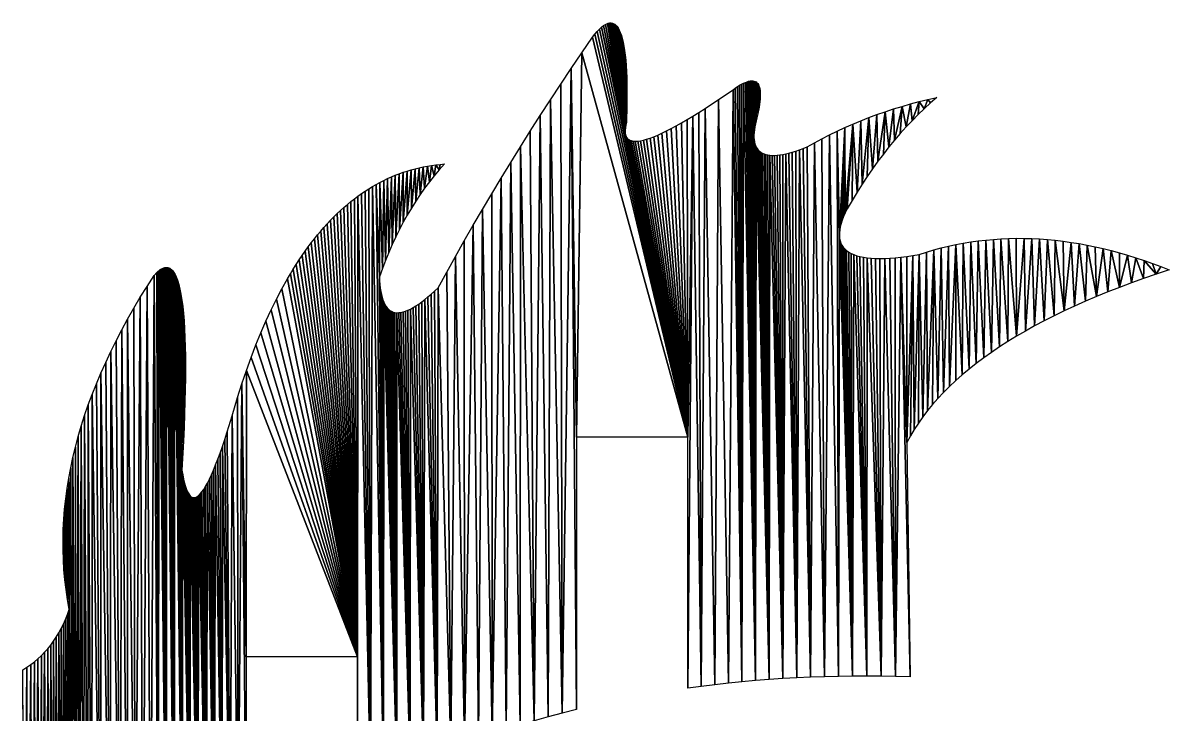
# Model space of a CAD drawing. Extents: x 10 to 917, y 10 to 841.
# Drawn here: x 9.7 to 74.9, y 227.1 to 266.4 of the extents above; entities that cross this region are included whole.
import ezdxf

# ---------------------------------------------------------------- set-up
doc = ezdxf.new("R2010")
doc.units = 0
doc.header["$MEASUREMENT"] = 0
doc.layers.get('0').update_dxf_attribs({"linetype": 'CONTINUOUS'})

msp = doc.modelspace()

# ---------------------------------------------------------------- linework, layer by layer
for p, q in [((42.503, 266.069), (42.623, 266.18)), ((42.623, 266.18), (42.739, 266.27)), ((42.739, 266.27), (42.85, 266.339)), ((42.85, 266.339), (42.956, 266.387)), ((42.956, 266.387), (43.007, 266.403)), ((43.007, 266.403), (43.057, 266.414)), ((43.057, 266.414), (43.106, 266.419)), ((43.106, 266.419), (43.153, 266.42)), ((43.153, 266.42), (43.2, 266.415)), ((43.2, 266.415), (43.245, 266.405)), ((43.245, 266.405), (43.289, 266.389)), ((43.289, 266.389), (43.332, 266.369)), ((43.332, 266.369), (43.373, 266.343)), ((43.373, 266.343), (43.414, 266.312)), ((43.414, 266.312), (43.491, 266.234)), ((43.491, 266.234), (43.563, 266.135)), ((43.563, 266.135), (43.631, 266.015)), ((41.502, 264.72), (42.113, 265.611)), ((42.113, 265.611), (42.248, 265.785)), ((42.248, 265.785), (42.378, 265.938)), ((42.378, 265.938), (42.503, 266.069)), ((43.631, 266.015), (43.694, 265.875)), ((43.694, 265.875), (43.752, 265.713)), ((43.752, 265.713), (43.805, 265.53)), ((43.805, 265.53), (43.853, 265.327)), ((43.853, 265.327), (43.897, 265.102)), ((43.897, 265.102), (43.936, 264.856)), ((43.936, 264.856), (43.97, 264.59)), ((40.899, 263.829), (41.502, 264.72)), ((43.97, 264.59), (43.999, 264.302)), ((43.999, 264.302), (44.023, 263.994)), ((40.305, 262.938), (40.899, 263.829)), ((44.023, 263.994), (44.043, 263.664)), ((44.043, 263.664), (44.057, 263.314)), ((39.719, 262.047), (40.305, 262.938)), ((44.057, 263.314), (44.067, 262.943)), ((44.067, 262.943), (44.073, 262.55)), ((50.363, 262.798), (50.483, 262.873)), ((50.483, 262.873), (50.597, 262.938)), ((50.597, 262.938), (50.706, 262.994)), ((50.706, 262.994), (50.808, 263.04)), ((50.808, 263.04), (50.905, 263.076)), ((50.905, 263.076), (50.996, 263.103)), ((50.996, 263.103), (51.08, 263.12)), ((51.08, 263.12), (51.16, 263.128)), ((51.16, 263.128), (51.233, 263.126)), ((51.233, 263.126), (51.3, 263.114)), ((51.3, 263.114), (51.362, 263.093)), ((51.362, 263.093), (51.418, 263.062)), ((51.418, 263.062), (51.468, 263.021)), ((51.468, 263.021), (51.512, 262.971)), ((51.512, 262.971), (51.55, 262.911)), ((51.55, 262.911), (51.582, 262.842)), ((51.582, 262.842), (51.609, 262.763)), ((44.073, 262.55), (44.073, 262.137)), ((49.285, 262.06), (50.106, 262.619)), ((50.106, 262.619), (50.238, 262.713)), ((50.238, 262.713), (50.363, 262.798)), ((51.609, 262.763), (51.63, 262.674)), ((51.63, 262.674), (51.645, 262.576)), ((51.645, 262.576), (51.654, 262.468)), ((51.654, 262.223), (51.646, 262.086)), ((51.654, 262.468), (51.657, 262.35)), ((51.657, 262.35), (51.654, 262.223)), ((39.141, 261.156), (39.719, 262.047)), ((44.069, 261.703), (44.045, 260.771)), ((44.073, 262.137), (44.069, 261.703)), ((48.163, 261.333), (48.522, 261.56)), ((48.522, 261.56), (49.285, 262.06)), ((51.586, 261.618), (51.517, 261.258)), ((51.632, 261.94), (51.586, 261.618)), ((51.646, 262.086), (51.632, 261.94)), ((59.244, 261.526), (59.725, 261.673)), ((59.725, 261.673), (60.211, 261.812)), ((60.211, 261.812), (60.702, 261.942)), ((60.987, 261.541), (60.639, 261.206)), ((60.702, 261.942), (61.199, 262.065)), ((61.342, 261.865), (60.987, 261.541)), ((61.199, 262.065), (61.701, 262.179)), ((61.701, 262.179), (61.342, 261.865)), ((38.572, 260.265), (39.141, 261.156)), ((47.174, 260.738), (47.489, 260.922)), ((47.489, 260.922), (47.819, 261.12)), ((47.819, 261.12), (48.163, 261.333)), ((51.517, 261.258), (51.424, 260.859)), ((57.378, 260.855), (57.836, 261.035)), ((57.836, 261.035), (58.3, 261.207)), ((58.3, 261.207), (58.769, 261.37)), ((58.769, 261.37), (59.244, 261.526)), ((60.639, 261.206), (60.296, 260.859)), ((38.01, 259.374), (38.572, 260.265)), ((43.982, 260.443), (43.972, 260.301)), ((43.972, 260.301), (43.977, 260.174)), ((44.006, 260.6), (43.982, 260.443)), ((44.045, 260.771), (44.006, 260.6)), ((46.063, 260.153), (46.319, 260.277)), ((46.319, 260.277), (46.589, 260.416)), ((46.589, 260.416), (46.874, 260.57)), ((46.874, 260.57), (47.174, 260.738)), ((51.323, 260.345), (51.306, 260.191)), ((51.348, 260.508), (51.323, 260.345)), ((51.382, 260.679), (51.348, 260.508)), ((51.424, 260.859), (51.382, 260.679)), ((55.599, 260.052), (56.035, 260.265)), ((56.035, 260.265), (56.477, 260.47)), ((56.477, 260.47), (56.925, 260.666)), ((56.925, 260.666), (57.378, 260.855)), ((59.958, 260.502), (59.626, 260.133)), ((60.296, 260.859), (59.958, 260.502)), ((43.977, 260.174), (43.996, 260.062)), ((43.996, 260.062), (44.012, 260.012)), ((44.012, 260.012), (44.031, 259.965)), ((44.031, 259.965), (44.054, 259.922)), ((44.054, 259.922), (44.08, 259.882)), ((44.08, 259.882), (44.11, 259.846)), ((44.11, 259.846), (44.144, 259.814)), ((44.144, 259.814), (44.182, 259.786)), ((44.182, 259.786), (44.223, 259.761)), ((44.223, 259.761), (44.268, 259.74)), ((44.268, 259.74), (44.316, 259.723)), ((44.316, 259.723), (44.425, 259.699)), ((44.425, 259.699), (44.548, 259.691)), ((44.548, 259.691), (44.685, 259.697)), ((44.685, 259.697), (44.838, 259.717)), ((44.838, 259.717), (45.005, 259.753)), ((45.005, 259.753), (45.187, 259.803)), ((45.187, 259.803), (45.384, 259.868)), ((45.384, 259.868), (45.595, 259.948)), ((45.595, 259.948), (45.822, 260.043)), ((45.822, 260.043), (46.063, 260.153)), ((51.306, 260.191), (51.298, 260.046)), ((51.298, 260.046), (51.298, 259.909)), ((51.298, 259.909), (51.307, 259.78)), ((51.307, 259.78), (51.325, 259.66)), ((51.325, 259.66), (51.351, 259.549)), ((54.323, 259.363), (54.742, 259.601)), ((54.742, 259.601), (55.168, 259.831)), ((55.168, 259.831), (55.599, 260.052)), ((59.299, 259.754), (58.978, 259.363)), ((59.626, 260.133), (59.299, 259.754)), ((37.457, 258.483), (38.01, 259.374)), ((51.351, 259.549), (51.386, 259.447)), ((51.386, 259.447), (51.43, 259.353)), ((51.43, 259.353), (51.482, 259.267)), ((51.482, 259.267), (51.542, 259.19)), ((51.542, 259.19), (51.611, 259.122)), ((51.611, 259.122), (51.689, 259.063)), ((51.689, 259.063), (51.775, 259.011)), ((51.775, 259.011), (51.87, 258.969)), ((51.87, 258.969), (51.974, 258.935)), ((51.974, 258.935), (52.086, 258.91)), ((52.774, 258.912), (52.938, 258.939)), ((52.938, 258.939), (53.11, 258.974)), ((53.11, 258.974), (53.291, 259.017)), ((53.291, 259.017), (53.48, 259.069)), ((53.48, 259.069), (53.678, 259.13)), ((53.678, 259.13), (53.884, 259.199)), ((53.884, 259.199), (54.099, 259.277)), ((54.099, 259.277), (54.323, 259.363)), ((58.662, 258.962), (58.352, 258.549)), ((58.978, 259.363), (58.662, 258.962)), ((32.482, 258.232), (32.718, 258.276)), ((32.718, 258.276), (32.956, 258.315)), ((32.956, 258.315), (33.195, 258.347)), ((33.195, 258.347), (33.437, 258.374)), ((33.68, 258.395), (33.388, 258.066)), ((33.437, 258.374), (33.68, 258.395)), ((36.912, 257.592), (37.457, 258.483)), ((52.086, 258.91), (52.206, 258.893)), ((52.206, 258.893), (52.335, 258.885)), ((52.335, 258.885), (52.473, 258.886)), ((52.473, 258.886), (52.619, 258.895)), ((52.619, 258.895), (52.774, 258.912)), ((58.352, 258.549), (58.047, 258.126)), ((30.445, 257.564), (30.664, 257.662)), ((30.664, 257.662), (30.885, 257.754)), ((30.885, 257.754), (31.107, 257.84)), ((31.107, 257.84), (31.332, 257.92)), ((31.332, 257.92), (31.558, 257.994)), ((31.558, 257.994), (31.786, 258.062)), ((31.786, 258.062), (32.016, 258.125)), ((32.016, 258.125), (32.248, 258.181)), ((32.248, 258.181), (32.482, 258.232)), ((33.104, 257.727), (32.828, 257.378)), ((33.388, 258.066), (33.104, 257.727)), ((57.748, 257.691), (57.454, 257.246)), ((58.047, 258.126), (57.748, 257.691)), ((29.172, 256.852), (29.379, 256.985)), ((29.379, 256.985), (29.589, 257.113)), ((29.589, 257.113), (29.8, 257.235)), ((29.8, 257.235), (30.013, 257.35)), ((30.013, 257.35), (30.228, 257.46)), ((30.228, 257.46), (30.445, 257.564)), ((32.56, 257.02), (32.301, 256.652)), ((32.828, 257.378), (32.56, 257.02)), ((36.376, 256.701), (36.912, 257.592)), ((57.454, 257.246), (57.166, 256.789)), ((28.361, 256.259), (28.561, 256.416)), ((28.561, 256.416), (28.763, 256.567)), ((28.763, 256.567), (28.966, 256.712)), ((28.966, 256.712), (29.172, 256.852)), ((32.301, 256.652), (32.05, 256.275)), ((35.847, 255.81), (36.376, 256.701)), ((56.884, 256.322), (56.606, 255.843)), ((57.166, 256.789), (56.884, 256.322)), ((27.58, 255.57), (27.772, 255.751)), ((27.772, 255.751), (27.966, 255.926)), ((27.966, 255.926), (28.163, 256.095)), ((28.163, 256.095), (28.361, 256.259)), ((31.807, 255.888), (31.572, 255.491)), ((32.05, 256.275), (31.807, 255.888)), ((35.327, 254.919), (35.847, 255.81)), ((56.606, 255.843), (56.497, 255.621)), ((27.014, 254.992), (27.201, 255.191)), ((27.201, 255.191), (27.389, 255.384)), ((27.389, 255.384), (27.58, 255.57)), ((31.345, 255.085), (31.127, 254.669)), ((31.572, 255.491), (31.345, 255.085)), ((56.324, 255.203), (56.26, 255.008)), ((56.403, 255.407), (56.324, 255.203)), ((56.497, 255.621), (56.403, 255.407)), ((26.286, 254.138), (26.465, 254.36)), ((26.465, 254.36), (26.646, 254.577)), ((26.646, 254.577), (26.829, 254.787)), ((26.829, 254.787), (27.014, 254.992)), ((31.127, 254.669), (30.917, 254.244)), ((34.815, 254.028), (35.327, 254.919)), ((56.162, 254.478), (56.16, 254.319)), ((56.179, 254.646), (56.162, 254.478)), ((56.212, 254.822), (56.179, 254.646)), ((56.26, 255.008), (56.212, 254.822)), ((25.933, 253.675), (26.108, 253.909)), ((26.108, 253.909), (26.286, 254.138)), ((30.716, 253.808), (30.522, 253.364)), ((30.917, 254.244), (30.716, 253.808)), ((34.312, 253.137), (34.815, 254.028)), ((56.16, 254.319), (56.173, 254.17)), ((56.173, 254.17), (56.201, 254.03)), ((56.201, 254.03), (56.245, 253.898)), ((56.245, 253.898), (56.304, 253.776)), ((56.304, 253.776), (56.379, 253.664)), ((61.95, 253.617), (62.368, 253.718)), ((62.368, 253.718), (62.789, 253.808)), ((62.789, 253.808), (63.211, 253.889)), ((63.211, 253.889), (63.636, 253.959)), ((63.636, 253.959), (64.063, 254.019)), ((64.063, 254.019), (64.492, 254.069)), ((64.492, 254.069), (64.922, 254.108)), ((64.922, 254.108), (65.355, 254.137)), ((65.355, 254.137), (65.79, 254.156)), ((65.79, 254.156), (66.227, 254.165)), ((66.227, 254.165), (66.666, 254.163)), ((66.666, 254.163), (67.107, 254.151)), ((67.107, 254.151), (67.55, 254.129)), ((67.55, 254.129), (67.996, 254.096)), ((67.996, 254.096), (68.443, 254.053)), ((68.443, 254.053), (68.892, 254)), ((68.892, 254), (69.344, 253.937)), ((69.344, 253.937), (69.797, 253.863)), ((69.797, 253.863), (70.252, 253.779)), ((70.252, 253.779), (70.71, 253.685)), ((25.418, 252.937), (25.588, 253.189)), ((25.588, 253.189), (25.76, 253.435)), ((25.76, 253.435), (25.933, 253.675)), ((30.522, 253.364), (30.337, 252.909)), ((33.816, 252.246), (34.312, 253.137)), ((56.379, 253.664), (56.469, 253.56)), ((56.469, 253.56), (56.574, 253.465)), ((56.574, 253.465), (56.694, 253.379)), ((56.694, 253.379), (56.83, 253.303)), ((56.83, 253.303), (56.981, 253.236)), ((56.981, 253.236), (57.148, 253.178)), ((57.148, 253.178), (57.329, 253.129)), ((57.329, 253.129), (57.527, 253.089)), ((57.527, 253.089), (57.739, 253.058)), ((57.739, 253.058), (57.967, 253.036)), ((59.031, 253.041), (59.336, 253.065)), ((59.336, 253.065), (59.655, 253.098)), ((59.655, 253.098), (59.991, 253.14)), ((59.991, 253.14), (60.341, 253.191)), ((60.341, 253.191), (60.707, 253.252)), ((60.707, 253.252), (61.119, 253.384)), ((61.119, 253.384), (61.533, 253.505)), ((61.533, 253.505), (61.95, 253.617)), ((70.71, 253.685), (71.17, 253.581)), ((71.17, 253.581), (71.631, 253.466)), ((71.631, 253.466), (72.095, 253.341)), ((72.095, 253.341), (72.561, 253.205)), ((72.561, 253.205), (73.029, 253.06)), ((73.029, 253.06), (73.498, 252.904)), ((17.517, 252.385), (17.583, 252.425)), ((17.583, 252.425), (17.647, 252.458)), ((17.647, 252.458), (17.71, 252.483)), ((17.71, 252.483), (17.771, 252.499)), ((17.771, 252.499), (17.83, 252.508)), ((17.83, 252.508), (17.888, 252.508)), ((17.888, 252.508), (17.944, 252.501)), ((17.944, 252.501), (17.999, 252.485)), ((17.999, 252.485), (18.052, 252.461)), ((18.052, 252.461), (18.104, 252.429)), ((18.104, 252.429), (18.154, 252.389)), ((24.92, 252.145), (25.084, 252.415)), ((25.084, 252.415), (25.25, 252.679)), ((25.25, 252.679), (25.418, 252.937)), ((30.16, 252.445), (29.991, 251.971)), ((30.337, 252.909), (30.16, 252.445)), ((57.967, 253.036), (58.21, 253.024)), ((58.21, 253.024), (58.468, 253.02)), ((58.468, 253.02), (58.742, 253.026)), ((58.742, 253.026), (59.031, 253.041)), ((73.498, 252.904), (73.97, 252.738)), ((73.97, 252.738), (74.444, 252.561)), ((74.444, 252.561), (74.92, 252.374)), ((16.765, 251.433), (17.166, 252.059)), ((17.166, 252.059), (17.311, 252.214)), ((17.311, 252.214), (17.382, 252.279)), ((17.382, 252.279), (17.45, 252.336)), ((17.45, 252.336), (17.517, 252.385)), ((18.154, 252.389), (18.203, 252.341)), ((18.203, 252.341), (18.25, 252.285)), ((18.25, 252.285), (18.296, 252.221)), ((18.296, 252.221), (18.34, 252.149)), ((18.34, 252.149), (18.382, 252.068)), ((18.382, 252.068), (18.423, 251.98)), ((18.423, 251.98), (18.5, 251.779)), ((18.5, 251.779), (18.571, 251.545)), ((24.439, 251.299), (24.758, 251.869)), ((24.758, 251.869), (24.92, 252.145)), ((29.991, 251.971), (30, 251.744)), ((33.329, 251.356), (33.816, 252.246)), ((73.474, 251.884), (72.777, 251.632)), ((74.189, 252.131), (73.474, 251.884)), ((74.92, 252.374), (74.189, 252.131)), ((16.38, 250.81), (16.765, 251.433)), ((18.571, 251.545), (18.636, 251.28)), ((18.636, 251.28), (18.695, 250.982)), ((24.128, 250.706), (24.439, 251.299)), ((30, 251.744), (30.014, 251.531)), ((30.014, 251.531), (30.035, 251.331)), ((30.035, 251.331), (30.062, 251.144)), ((30.062, 251.144), (30.096, 250.97)), ((32.935, 250.992), (33.129, 251.167)), ((33.129, 251.167), (33.329, 251.356)), ((71.433, 251.117), (70.787, 250.853)), ((72.096, 251.376), (71.433, 251.117)), ((72.777, 251.632), (72.096, 251.376)), ((16.012, 250.188), (16.38, 250.81)), ((18.695, 250.982), (18.747, 250.651)), ((18.747, 250.651), (18.793, 250.289)), ((23.824, 250.089), (24.128, 250.706)), ((30.096, 250.97), (30.135, 250.81)), ((30.135, 250.81), (30.181, 250.664)), ((30.181, 250.664), (30.232, 250.53)), ((30.232, 250.53), (30.29, 250.411)), ((32.221, 250.425), (32.39, 250.547)), ((32.39, 250.547), (32.566, 250.682)), ((32.566, 250.682), (32.747, 250.83)), ((32.747, 250.83), (32.935, 250.992)), ((70.158, 250.585), (69.546, 250.313)), ((70.787, 250.853), (70.158, 250.585)), ((15.659, 249.568), (16.012, 250.188)), ((18.793, 250.289), (18.834, 249.894)), ((18.834, 249.894), (18.868, 249.466)), ((23.528, 249.449), (23.824, 250.089)), ((30.29, 250.411), (30.355, 250.304)), ((30.355, 250.304), (30.425, 250.211)), ((30.425, 250.211), (30.501, 250.132)), ((30.501, 250.132), (30.584, 250.066)), ((30.584, 250.066), (30.673, 250.013)), ((30.673, 250.013), (30.768, 249.973)), ((30.768, 249.973), (30.869, 249.947)), ((30.869, 249.947), (30.977, 249.935)), ((30.977, 249.935), (31.09, 249.936)), ((31.09, 249.936), (31.21, 249.95)), ((31.21, 249.95), (31.336, 249.978)), ((31.336, 249.978), (31.468, 250.019)), ((31.468, 250.019), (31.606, 250.073)), ((31.606, 250.073), (31.751, 250.141)), ((31.751, 250.141), (31.901, 250.223)), ((31.901, 250.223), (32.058, 250.317)), ((32.058, 250.317), (32.221, 250.425)), ((68.952, 250.037), (68.374, 249.756)), ((69.546, 250.313), (68.952, 250.037)), ((15.323, 248.95), (15.659, 249.568)), ((18.868, 249.466), (18.895, 249.007)), ((23.24, 248.785), (23.528, 249.449)), ((67.271, 249.183), (66.745, 248.891)), ((67.814, 249.472), (67.271, 249.183)), ((68.374, 249.756), (67.814, 249.472)), ((15.003, 248.335), (15.323, 248.95)), ((18.895, 249.007), (18.917, 248.515)), ((18.917, 248.515), (18.932, 247.991)), ((22.959, 248.097), (23.24, 248.785)), ((66.236, 248.594), (65.744, 248.293)), ((66.745, 248.891), (66.236, 248.594)), ((14.698, 247.721), (15.003, 248.335)), ((18.932, 247.991), (18.942, 247.434)), ((22.685, 247.385), (22.959, 248.097)), ((65.269, 247.988), (64.812, 247.679)), ((65.744, 248.293), (65.269, 247.988)), ((14.41, 247.11), (14.698, 247.721)), ((18.942, 247.434), (18.945, 246.845)), ((22.419, 246.649), (22.685, 247.385)), ((64.371, 247.366), (63.948, 247.048)), ((64.812, 247.679), (64.371, 247.366)), ((14.139, 246.5), (14.41, 247.11)), ((18.945, 246.845), (18.942, 246.224)), ((22.161, 245.89), (22.419, 246.649)), ((63.542, 246.727), (63.153, 246.402)), ((63.948, 247.048), (63.542, 246.727)), ((13.643, 245.287), (13.883, 245.893)), ((13.883, 245.893), (14.139, 246.5)), ((18.942, 246.224), (18.932, 245.571)), ((21.91, 245.107), (22.161, 245.89)), ((62.781, 246.072), (62.426, 245.738)), ((63.153, 246.402), (62.781, 246.072)), ((13.42, 244.684), (13.643, 245.287)), ((18.932, 245.571), (18.917, 244.885)), ((62.089, 245.4), (61.768, 245.058)), ((62.426, 245.738), (62.089, 245.4)), ((13.212, 244.083), (13.42, 244.684)), ((18.917, 244.885), (18.895, 244.167)), ((21.609, 244.075), (21.91, 245.107)), ((61.465, 244.712), (61.179, 244.362)), ((61.768, 245.058), (61.465, 244.712)), ((13.021, 243.484), (13.212, 244.083)), ((18.895, 244.167), (18.868, 243.417)), ((21.322, 243.147), (21.609, 244.075)), ((60.91, 244.008), (60.658, 243.649)), ((61.179, 244.362), (60.91, 244.008)), ((12.846, 242.887), (13.021, 243.484)), ((18.868, 243.417), (18.834, 242.634)), ((60.423, 243.287), (60.205, 242.92)), ((60.658, 243.649), (60.423, 243.287)), ((12.687, 242.292), (12.846, 242.887)), ((18.834, 242.634), (18.747, 240.972)), ((21.049, 242.321), (21.184, 242.721)), ((21.184, 242.721), (21.322, 243.147)), ((47.535, 242.854), (41.194, 242.854)), ((41.194, 242.854), (41.194, 227.36)), ((47.535, 228.568), (47.535, 242.854)), ((60.205, 242.92), (60.005, 242.549)), ((12.544, 241.699), (12.687, 242.292)), ((20.918, 241.947), (21.049, 242.321)), ((60.005, 242.549), (60.18, 229.215)), ((12.417, 241.108), (12.544, 241.699)), ((20.665, 241.276), (20.79, 241.599)), ((20.79, 241.599), (20.918, 241.947)), ((12.306, 240.519), (12.417, 241.108)), ((18.747, 240.972), (18.793, 240.701)), ((18.793, 240.701), (18.842, 240.457)), ((20.312, 240.463), (20.426, 240.708)), ((20.426, 240.708), (20.544, 240.979)), ((20.544, 240.979), (20.665, 241.276)), ((12.212, 239.932), (12.306, 240.519)), ((18.842, 240.457), (18.895, 240.238)), ((18.895, 240.238), (18.95, 240.045)), ((18.95, 240.045), (19.01, 239.878)), ((19.99, 239.882), (20.094, 240.05)), ((20.094, 240.05), (20.201, 240.244)), ((20.201, 240.244), (20.312, 240.463)), ((12.133, 239.347), (12.212, 239.932)), ((19.01, 239.878), (19.073, 239.736)), ((19.073, 239.736), (19.139, 239.621)), ((19.139, 239.621), (19.173, 239.573)), ((19.173, 239.573), (19.209, 239.531)), ((19.209, 239.531), (19.245, 239.496)), ((19.245, 239.496), (19.282, 239.467)), ((19.282, 239.467), (19.319, 239.444)), ((19.319, 239.444), (19.358, 239.428)), ((19.358, 239.428), (19.398, 239.419)), ((19.398, 239.419), (19.438, 239.416)), ((19.438, 239.416), (19.479, 239.419)), ((19.479, 239.419), (19.521, 239.429)), ((19.521, 239.429), (19.564, 239.445)), ((19.564, 239.445), (19.608, 239.468)), ((19.608, 239.468), (19.653, 239.497)), ((19.653, 239.497), (19.699, 239.533)), ((19.699, 239.533), (19.792, 239.624)), ((19.792, 239.624), (19.889, 239.74)), ((19.889, 239.74), (19.99, 239.882)), ((12.025, 238.184), (12.071, 238.765)), ((12.071, 238.765), (12.133, 239.347)), ((11.995, 237.606), (12.025, 238.184)), ((11.981, 237.029), (11.995, 237.606)), ((11.983, 236.455), (11.981, 237.029)), ((12.001, 235.882), (11.983, 236.455)), ((12.036, 235.312), (12.001, 235.882)), ((12.086, 234.744), (12.036, 235.312)), ((12.153, 234.178), (12.086, 234.744)), ((12.236, 233.614), (12.153, 234.178)), ((12.335, 233.052), (12.236, 233.614)), ((12.232, 232.765), (12.335, 233.052)), ((11.874, 231.963), (12.001, 232.221)), ((12.001, 232.221), (12.121, 232.488)), ((12.121, 232.488), (12.232, 232.765)), ((11.594, 231.476), (11.738, 231.715)), ((11.738, 231.715), (11.874, 231.963)), ((11.112, 230.818), (11.281, 231.028)), ((11.281, 231.028), (11.442, 231.247)), ((11.442, 231.247), (11.594, 231.476)), ((10.355, 230.076), (10.556, 230.247)), ((10.556, 230.247), (10.75, 230.428)), ((10.75, 230.428), (10.935, 230.618)), ((10.935, 230.618), (11.112, 230.818)), ((28.737, 230.358), (22.396, 230.358)), ((22.396, 230.358), (22.396, 219.192)), ((28.738, 222.836), (28.737, 230.358)), ((9.7, 229.62), (9.926, 229.762)), ((9.767, 211.669), (9.7, 229.62)), ((9.926, 229.762), (10.145, 229.914)), ((10.145, 229.914), (10.355, 230.076)), ((50.617, 228.936), (49.844, 228.857)), ((51.391, 229.006), (50.617, 228.936)), ((52.168, 229.067), (51.391, 229.006)), ((52.947, 229.119), (52.168, 229.067)), ((53.731, 229.163), (52.947, 229.119)), ((54.518, 229.198), (53.731, 229.163)), ((55.309, 229.225), (54.518, 229.198)), ((56.106, 229.244), (55.309, 229.225)), ((56.908, 229.255), (56.106, 229.244)), ((57.716, 229.257), (56.908, 229.255)), ((58.531, 229.251), (57.716, 229.257)), ((59.352, 229.237), (58.531, 229.251)), ((60.18, 229.215), (59.352, 229.237)), ((48.304, 228.674), (47.535, 228.568)), ((49.074, 228.77), (48.304, 228.674)), ((49.844, 228.857), (49.074, 228.77)), ((40.392, 227.155), (39.59, 226.94)), ((41.194, 227.36), (40.392, 227.155))]:
    msp.add_line(p, q)

# ---------------------------------------------------------------- meshes
mesh = msp.add_polyface()
corners = [(43.999, 264.302), (43.972, 260.301), (43.97, 264.59), (43.982, 260.443), (44.006, 260.6), (44.023, 263.994), (44.045, 260.771), (44.043, 263.664), (44.057, 263.314), (44.069, 261.703), (41.502, 264.72), (41.194, 242.854), (40.899, 263.829), (47.535, 242.854), (42.113, 265.611), (42.248, 265.785), (42.378, 265.938), (43.996, 260.062), (42.623, 266.18), (42.739, 266.27), (42.85, 266.339), (43.977, 260.174), (42.956, 266.387), (43.007, 266.403), (43.057, 266.414), (43.106, 266.419), (43.153, 266.42), (43.2, 266.415), (43.245, 266.405), (43.289, 266.389), (43.332, 266.369), (43.373, 266.343), (43.414, 266.312), (43.491, 266.234), (43.563, 266.135), (43.631, 266.015), (43.694, 265.875), (43.752, 265.713), (43.805, 265.53), (43.853, 265.327), (43.897, 265.102), (43.936, 264.856)]
mesh.append_faces([[corners[k] for k in face] for face in [(0, 1, 2), (1, 0, 3), (3, 0, 4), (4, 5, 6), (6, 8, 9), (10, 11, 12), (17, 20, 21), (21, 37, 1)]], dxfattribs={"vtx0": -1, "vtx1": -1})
mesh.append_faces([[corners[k] for k in face] for face in [(4, 0, 5), (6, 5, 7), (6, 7, 8), (13, 10, 14), (13, 14, 15), (13, 15, 16), (17, 18, 19), (17, 19, 20), (21, 20, 22), (21, 22, 23), (21, 23, 24), (21, 24, 25), (21, 25, 26), (21, 26, 27), (21, 27, 28), (21, 28, 29), (21, 29, 30), (21, 30, 31), (21, 31, 32), (21, 32, 33), (21, 33, 34), (21, 34, 35), (21, 35, 36), (21, 36, 37), (1, 37, 38), (1, 38, 39), (1, 39, 40), (1, 40, 41), (1, 41, 2)]], dxfattribs={"vtx0": -1, "vtx2": -1})
mesh = msp.add_polyface()
corners = [(44.069, 261.703), (44.057, 263.314), (44.067, 262.943), (44.073, 262.55), (44.073, 262.137), (51.3, 263.114), (51.298, 260.046), (51.233, 263.126), (51.306, 260.191), (51.362, 263.093), (51.323, 260.345), (51.348, 260.508), (51.382, 260.679), (51.418, 263.062), (51.424, 260.859), (51.468, 263.021), (51.517, 261.258), (51.512, 262.971), (51.55, 262.911), (51.586, 261.618), (51.582, 262.842), (51.609, 262.763), (51.632, 261.94), (51.63, 262.674), (51.645, 262.576), (51.646, 262.086), (51.654, 262.468), (51.654, 262.223), (51.657, 262.35), (47.535, 242.854), (42.378, 265.938), (42.503, 266.069), (42.623, 266.18), (43.996, 260.062), (44.012, 260.012), (45.595, 259.948), (45.822, 260.043), (46.063, 260.153), (46.319, 260.277), (46.589, 260.416), (46.874, 260.57), (47.174, 260.738), (47.489, 260.922), (47.819, 261.12)]
mesh.append_faces([[corners[k] for k in face] for face in [(0, 3, 4), (27, 26, 28)]], dxfattribs={"vtx0": -1})
mesh.append_faces([[corners[k] for k in face] for face in [(5, 6, 7), (6, 5, 8), (8, 9, 10), (10, 9, 11), (11, 9, 12), (12, 13, 14), (14, 15, 16), (16, 18, 19), (19, 21, 22), (22, 24, 25), (25, 26, 27)]], dxfattribs={"vtx0": -1, "vtx1": -1})
mesh.append_faces([[corners[k] for k in face] for face in [(29, 32, 33)]], dxfattribs={"vtx0": -1, "vtx1": -1, "vtx2": -1})
mesh.append_faces([[corners[k] for k in face] for face in [(0, 1, 2), (0, 2, 3), (8, 5, 9), (12, 9, 13), (14, 13, 15), (16, 15, 17), (16, 17, 18), (19, 18, 20), (19, 20, 21), (22, 21, 23), (22, 23, 24), (25, 24, 26), (29, 30, 31), (29, 31, 32), (29, 33, 34), (29, 35, 36), (29, 36, 37), (29, 37, 38), (29, 38, 39), (29, 39, 40), (29, 40, 41), (29, 41, 42), (29, 42, 43)]], dxfattribs={"vtx0": -1, "vtx2": -1})
mesh = msp.add_polyface()
corners = [(39.59, 226.94), (39.141, 261.156), (39.719, 262.047), (40.392, 227.155), (40.305, 262.938), (40.899, 263.829), (41.194, 242.854), (41.502, 264.72), (47.535, 242.854), (44.012, 260.012), (44.031, 259.965), (44.054, 259.922), (44.08, 259.882), (44.11, 259.846), (44.144, 259.814), (44.182, 259.786), (44.223, 259.761), (44.268, 259.74), (44.316, 259.723), (44.425, 259.699), (44.548, 259.691), (44.685, 259.697), (44.838, 259.717), (45.005, 259.753), (45.187, 259.803), (45.384, 259.868), (45.595, 259.948), (48.304, 228.674), (47.819, 261.12), (48.163, 261.333), (48.522, 261.56), (49.074, 228.77), (49.285, 262.06), (49.844, 228.857), (50.106, 262.619), (50.617, 228.936), (50.238, 262.713), (50.363, 262.798), (50.483, 262.873), (50.597, 262.938), (50.706, 262.994), (51.391, 229.006), (50.808, 263.04), (50.905, 263.076), (50.996, 263.103), (51.08, 263.12), (51.16, 263.128), (51.233, 263.126), (51.298, 260.046)]
mesh.append_faces([[corners[k] for k in face] for face in [(6, 7, 8)]], dxfattribs={"vtx0": -1, "vtx1": -1})
mesh.append_faces([[corners[k] for k in face] for face in [(41, 47, 48)]], dxfattribs={"vtx0": -1, "vtx1": -1, "vtx2": -1})
mesh.append_faces([[corners[k] for k in face] for face in [(0, 1, 2), (3, 2, 4), (3, 4, 5), (8, 9, 10), (8, 10, 11), (8, 11, 12), (8, 12, 13), (8, 13, 14), (8, 14, 15), (8, 15, 16), (8, 16, 17), (8, 17, 18), (8, 18, 19), (8, 19, 20), (8, 20, 21), (8, 21, 22), (8, 22, 23), (8, 23, 24), (8, 24, 25), (8, 25, 26), (27, 28, 29), (27, 29, 30), (31, 30, 32), (33, 32, 34), (35, 34, 36), (35, 36, 37), (35, 37, 38), (35, 38, 39), (35, 39, 40), (41, 40, 42), (41, 42, 43), (41, 43, 44), (41, 44, 45), (41, 45, 46), (41, 46, 47)]], dxfattribs={"vtx0": -1, "vtx2": -1})
mesh = msp.add_polyface()
corners = [(36.404, 225.97), (36.912, 257.592), (37.197, 226.229), (37.457, 258.483), (37.992, 226.476), (38.01, 259.374), (38.79, 226.714), (38.572, 260.265), (39.141, 261.156), (39.59, 226.94), (39.719, 262.047), (40.392, 227.155), (40.899, 263.829), (41.194, 227.36), (41.194, 242.854), (47.535, 242.854), (47.819, 261.12), (47.535, 228.568), (48.304, 228.674), (48.522, 261.56), (49.074, 228.77), (49.285, 262.06), (49.844, 228.857), (50.106, 262.619), (50.617, 228.936), (50.706, 262.994), (51.391, 229.006), (51.298, 260.046), (51.298, 259.909), (51.307, 259.78), (51.325, 259.66), (51.351, 259.549), (51.386, 259.447), (51.43, 259.353), (52.168, 229.067), (51.482, 259.267), (51.542, 259.19), (51.611, 259.122), (51.689, 259.063), (51.775, 259.011), (51.87, 258.969), (51.974, 258.935), (52.086, 258.91), (52.206, 258.893), (52.947, 229.119), (52.335, 258.885), (52.473, 258.886)]
mesh.append_faces([[corners[k] for k in face] for face in [(0, 1, 2), (2, 3, 4), (4, 5, 6), (6, 8, 9), (9, 10, 11), (11, 12, 13), (13, 12, 14), (15, 16, 17), (17, 16, 18), (18, 19, 20), (20, 21, 22), (22, 23, 24), (24, 25, 26), (26, 33, 34), (34, 43, 44)]], dxfattribs={"vtx0": -1, "vtx1": -1})
mesh.append_faces([[corners[k] for k in face] for face in [(2, 1, 3), (4, 3, 5), (6, 5, 7), (6, 7, 8), (26, 27, 28), (26, 28, 29), (26, 29, 30), (26, 30, 31), (26, 31, 32), (26, 32, 33), (34, 33, 35), (34, 35, 36), (34, 36, 37), (34, 37, 38), (34, 38, 39), (34, 39, 40), (34, 40, 41), (34, 41, 42), (34, 42, 43), (44, 43, 45), (44, 45, 46)]], dxfattribs={"vtx0": -1, "vtx2": -1})
mesh = msp.add_polyface()
corners = [(56.16, 254.319), (56.035, 260.265), (56.162, 254.478), (56.477, 260.47), (56.179, 254.646), (56.212, 254.822), (56.26, 255.008), (56.324, 255.203), (56.403, 255.407), (56.497, 255.621), (56.925, 260.666), (56.606, 255.843), (56.884, 256.322), (57.166, 256.789), (57.378, 260.855), (57.454, 257.246), (57.836, 261.035), (57.748, 257.691), (58.047, 258.126), (58.3, 261.207), (58.352, 258.549), (58.769, 261.37), (58.662, 258.962), (58.978, 259.363), (59.244, 261.526), (59.299, 259.754), (59.725, 261.673), (59.626, 260.133), (59.958, 260.502), (60.211, 261.812), (60.296, 260.859), (60.702, 261.942), (60.639, 261.206), (60.987, 261.541), (61.199, 262.065), (61.342, 261.865), (61.701, 262.179), (62.426, 245.738), (62.368, 253.718), (62.789, 253.808), (63.153, 246.402), (63.211, 253.889)]
mesh.append_faces([[corners[k] for k in face] for face in [(35, 34, 36)]], dxfattribs={"vtx0": -1})
mesh.append_faces([[corners[k] for k in face] for face in [(0, 1, 2), (2, 3, 4), (4, 3, 5), (5, 3, 6), (6, 3, 7), (7, 3, 8), (8, 3, 9), (9, 10, 11), (11, 10, 12), (12, 10, 13), (13, 14, 15), (15, 16, 17), (17, 16, 18), (18, 19, 20), (20, 21, 22), (22, 21, 23), (23, 24, 25), (25, 26, 27), (27, 26, 28), (28, 29, 30), (30, 31, 32), (32, 31, 33), (33, 34, 35)]], dxfattribs={"vtx0": -1, "vtx1": -1})
mesh.append_faces([[corners[k] for k in face] for face in [(2, 1, 3), (9, 3, 10), (13, 10, 14), (15, 14, 16), (18, 16, 19), (20, 19, 21), (23, 21, 24), (25, 24, 26), (28, 26, 29), (30, 29, 31), (33, 31, 34), (37, 38, 39), (40, 39, 41)]], dxfattribs={"vtx0": -1, "vtx2": -1})
mesh = msp.add_polyface()
corners = [(52.947, 229.119), (52.473, 258.886), (52.619, 258.895), (52.774, 258.912), (52.938, 258.939), (53.11, 258.974), (53.731, 229.163), (53.291, 259.017), (53.48, 259.069), (53.678, 259.13), (53.884, 259.199), (54.518, 229.198), (54.099, 259.277), (54.323, 259.363), (54.742, 259.601), (55.309, 229.225), (55.168, 259.831), (55.599, 260.052), (56.106, 229.244), (56.035, 260.265), (56.16, 254.319), (56.908, 229.255), (56.173, 254.17), (56.201, 254.03), (56.245, 253.898), (56.304, 253.776), (56.379, 253.664), (56.469, 253.56), (56.574, 253.465), (56.694, 253.379), (56.83, 253.303), (56.981, 253.236), (57.716, 229.257), (57.148, 253.178), (57.329, 253.129), (57.527, 253.089), (57.739, 253.058), (58.531, 229.251)]
mesh.append_faces([[corners[k] for k in face] for face in [(0, 5, 6), (6, 10, 11), (11, 14, 15), (15, 17, 18), (21, 31, 32), (32, 36, 37)]], dxfattribs={"vtx0": -1, "vtx1": -1})
mesh.append_faces([[corners[k] for k in face] for face in [(18, 19, 20)]], dxfattribs={"vtx0": -1, "vtx1": -1, "vtx2": -1})
mesh.append_faces([[corners[k] for k in face] for face in [(0, 1, 2), (0, 2, 3), (0, 3, 4), (0, 4, 5), (6, 5, 7), (6, 7, 8), (6, 8, 9), (6, 9, 10), (11, 10, 12), (11, 12, 13), (11, 13, 14), (15, 14, 16), (15, 16, 17), (18, 17, 19), (20, 21, 18), (21, 20, 22), (21, 22, 23), (21, 23, 24), (21, 24, 25), (21, 25, 26), (21, 26, 27), (21, 27, 28), (21, 28, 29), (21, 29, 30), (21, 30, 31), (32, 31, 33), (32, 33, 34), (32, 34, 35), (32, 35, 36)]], dxfattribs={"vtx0": -1, "vtx2": -1})
mesh = msp.add_polyface()
corners = [(30.013, 257.35), (29.991, 251.971), (29.8, 257.235), (30.16, 252.445), (30.228, 257.46), (30.337, 252.909), (30.445, 257.564), (30.522, 253.364), (30.664, 257.662), (30.716, 253.808), (30.885, 257.754), (30.917, 254.244), (31.107, 257.84), (31.127, 254.669), (31.332, 257.92), (31.345, 255.085), (31.558, 257.994), (31.572, 255.491), (31.786, 258.062), (31.807, 255.888), (32.016, 258.125), (32.05, 256.275), (32.248, 258.181), (32.301, 256.652), (32.482, 258.232), (32.56, 257.02), (32.718, 258.276), (32.828, 257.378), (32.956, 258.315), (33.104, 257.727), (33.195, 258.347), (33.388, 258.066), (33.437, 258.374), (33.68, 258.395), (29.476, 223.193), (29.379, 256.985), (29.589, 257.113), (30.222, 223.541), (35.615, 225.702), (35.327, 254.919), (35.847, 255.81), (36.404, 225.97), (36.376, 256.701), (36.912, 257.592)]
mesh.append_faces([[corners[k] for k in face] for face in [(31, 32, 33)]], dxfattribs={"vtx0": -1})
mesh.append_faces([[corners[k] for k in face] for face in [(0, 1, 2), (1, 0, 3), (3, 4, 5), (5, 6, 7), (7, 8, 9), (9, 10, 11), (11, 12, 13), (13, 14, 15), (15, 16, 17), (17, 18, 19), (19, 20, 21), (21, 22, 23), (23, 24, 25), (25, 26, 27), (27, 28, 29), (29, 30, 31)]], dxfattribs={"vtx0": -1, "vtx1": -1})
mesh.append_faces([[corners[k] for k in face] for face in [(3, 0, 4), (5, 4, 6), (7, 6, 8), (9, 8, 10), (11, 10, 12), (13, 12, 14), (15, 14, 16), (17, 16, 18), (19, 18, 20), (21, 20, 22), (23, 22, 24), (25, 24, 26), (27, 26, 28), (29, 28, 30), (31, 30, 32), (34, 35, 36), (37, 36, 2), (38, 39, 40), (41, 40, 42), (41, 42, 43)]], dxfattribs={"vtx0": -1, "vtx2": -1})
mesh = msp.add_polyface()
corners = [(18.932, 245.571), (18.932, 247.991), (18.942, 247.434), (18.942, 246.224), (18.945, 246.845), (22.419, 246.649), (22.396, 230.358), (22.161, 245.89), (28.737, 230.358), (22.685, 247.385), (22.959, 248.097), (23.24, 248.785), (23.528, 249.449), (23.824, 250.089), (24.128, 250.706), (24.439, 251.299), (24.758, 251.869), (24.92, 252.145), (25.084, 252.415), (25.25, 252.679), (25.418, 252.937), (25.588, 253.189), (25.76, 253.435), (25.933, 253.675), (26.108, 253.909), (26.286, 254.138), (26.465, 254.36), (26.646, 254.577), (26.829, 254.787), (27.014, 254.992), (27.201, 255.191), (27.389, 255.384), (27.58, 255.57), (27.772, 255.751), (27.966, 255.926), (28.163, 256.095), (28.361, 256.259), (28.561, 256.416), (28.763, 256.567), (29.476, 223.193), (28.966, 256.712), (29.172, 256.852), (29.379, 256.985)]
mesh.append_faces([[corners[k] for k in face] for face in [(3, 2, 4)]], dxfattribs={"vtx0": -1})
mesh.append_faces([[corners[k] for k in face] for face in [(0, 2, 3), (5, 6, 7)]], dxfattribs={"vtx0": -1, "vtx1": -1})
mesh.append_faces([[corners[k] for k in face] for face in [(0, 1, 2), (8, 5, 9), (8, 9, 10), (8, 10, 11), (8, 11, 12), (8, 12, 13), (8, 13, 14), (8, 14, 15), (8, 15, 16), (8, 16, 17), (8, 17, 18), (8, 18, 19), (8, 19, 20), (8, 20, 21), (8, 21, 22), (8, 22, 23), (8, 23, 24), (8, 24, 25), (8, 25, 26), (8, 26, 27), (8, 27, 28), (8, 28, 29), (8, 29, 30), (8, 30, 31), (8, 31, 32), (8, 32, 33), (8, 33, 34), (8, 34, 35), (8, 35, 36), (8, 36, 37), (8, 37, 38), (39, 38, 40), (39, 40, 41), (39, 41, 42)]], dxfattribs={"vtx0": -1, "vtx2": -1})
mesh = msp.add_polyface()
corners = [(22.396, 230.358), (22.419, 246.649), (28.737, 230.358), (28.763, 256.567), (28.738, 222.836), (29.476, 223.193), (29.589, 257.113), (30.222, 223.541), (30.232, 250.53), (30.975, 223.879), (30.977, 249.935), (31.735, 224.207), (31.751, 250.141), (32.5, 224.526), (32.566, 250.682), (33.272, 224.835), (33.329, 251.356), (34.048, 225.134), (34.312, 253.137), (34.829, 225.423), (35.327, 254.919), (35.615, 225.702), (35.847, 255.81), (36.404, 225.97), (19.665, 217.271), (19.653, 239.497), (19.699, 239.533), (20.123, 217.607), (19.792, 239.624), (19.889, 239.74), (19.99, 239.882), (20.094, 240.05), (20.201, 240.244), (20.581, 217.938), (20.312, 240.463), (20.426, 240.708), (20.544, 240.979), (20.665, 241.276), (21.037, 218.262), (20.79, 241.599), (20.918, 241.947), (21.049, 242.321), (21.493, 218.579), (21.184, 242.721), (21.322, 243.147), (21.609, 244.075), (21.946, 218.889), (21.91, 245.107), (22.161, 245.89), (22.396, 219.192)]
mesh.append_faces([[corners[k] for k in face] for face in [(0, 1, 2), (2, 3, 4), (4, 3, 5), (5, 6, 7), (7, 8, 9), (9, 10, 11), (11, 12, 13), (13, 14, 15), (15, 16, 17), (17, 18, 19), (19, 20, 21), (21, 22, 23), (24, 26, 27), (27, 32, 33), (33, 37, 38), (38, 41, 42), (42, 45, 46), (46, 48, 49), (49, 48, 0)]], dxfattribs={"vtx0": -1, "vtx1": -1})
mesh.append_faces([[corners[k] for k in face] for face in [(24, 25, 26), (27, 26, 28), (27, 28, 29), (27, 29, 30), (27, 30, 31), (27, 31, 32), (33, 32, 34), (33, 34, 35), (33, 35, 36), (33, 36, 37), (38, 37, 39), (38, 39, 40), (38, 40, 41), (42, 41, 43), (42, 43, 44), (42, 44, 45), (46, 45, 47), (46, 47, 48)]], dxfattribs={"vtx0": -1, "vtx2": -1})
mesh = msp.add_polyface()
corners = [(30.222, 223.541), (29.8, 257.235), (29.991, 251.971), (30, 251.744), (30.014, 251.531), (30.035, 251.331), (30.062, 251.144), (30.096, 250.97), (30.135, 250.81), (30.181, 250.664), (30.232, 250.53), (30.975, 223.879), (30.29, 250.411), (30.355, 250.304), (30.425, 250.211), (30.501, 250.132), (30.584, 250.066), (30.673, 250.013), (30.768, 249.973), (30.869, 249.947), (30.977, 249.935), (31.735, 224.207), (31.09, 249.936), (31.21, 249.95), (31.336, 249.978), (31.468, 250.019), (31.606, 250.073), (31.751, 250.141), (32.5, 224.526), (31.901, 250.223), (32.058, 250.317), (32.221, 250.425), (32.39, 250.547), (32.566, 250.682), (33.272, 224.835), (32.747, 250.83), (32.935, 250.992), (33.129, 251.167), (33.329, 251.356), (34.048, 225.134), (33.816, 252.246), (34.312, 253.137), (34.829, 225.423), (34.815, 254.028), (35.327, 254.919)]
mesh.append_faces([[corners[k] for k in face] for face in [(0, 1, 2)]], dxfattribs={"vtx0": -1, "vtx1": -1, "vtx2": -1})
mesh.append_faces([[corners[k] for k in face] for face in [(0, 2, 3), (0, 3, 4), (0, 4, 5), (0, 5, 6), (0, 6, 7), (0, 7, 8), (0, 8, 9), (0, 9, 10), (11, 10, 12), (11, 12, 13), (11, 13, 14), (11, 14, 15), (11, 15, 16), (11, 16, 17), (11, 17, 18), (11, 18, 19), (11, 19, 20), (21, 20, 22), (21, 22, 23), (21, 23, 24), (21, 24, 25), (21, 25, 26), (21, 26, 27), (28, 27, 29), (28, 29, 30), (28, 30, 31), (28, 31, 32), (28, 32, 33), (34, 33, 35), (34, 35, 36), (34, 36, 37), (34, 37, 38), (39, 38, 40), (39, 40, 41), (42, 41, 43), (42, 43, 44)]], dxfattribs={"vtx0": -1, "vtx2": -1})
mesh = msp.add_polyface()
corners = [(60.341, 253.191), (60.005, 242.549), (59.991, 253.14), (60.205, 242.92), (60.423, 243.287), (60.707, 253.252), (60.658, 243.649), (60.91, 244.008), (61.119, 253.384), (61.179, 244.362), (61.533, 253.505), (61.465, 244.712), (61.768, 245.058), (61.95, 253.617), (62.089, 245.4), (62.368, 253.718), (62.426, 245.738), (62.789, 253.808), (62.781, 246.072), (63.153, 246.402), (63.211, 253.889), (63.542, 246.727), (63.636, 253.959), (63.948, 247.048), (64.063, 254.019), (64.371, 247.366), (64.492, 254.069), (64.812, 247.679), (64.922, 254.108), (65.269, 247.988), (65.355, 254.137), (65.744, 248.293), (65.79, 254.156), (66.236, 248.594), (66.666, 254.163), (66.745, 248.891), (67.107, 254.151), (67.271, 249.183), (58.531, 229.251), (57.739, 253.058), (57.967, 253.036), (58.21, 253.024), (58.468, 253.02), (58.742, 253.026), (59.352, 229.237), (59.031, 253.041), (59.336, 253.065), (59.655, 253.098), (60.18, 229.215)]
mesh.append_faces([[corners[k] for k in face] for face in [(0, 1, 2), (1, 0, 3), (3, 0, 4), (4, 5, 6), (6, 5, 7), (7, 8, 9), (9, 10, 11), (11, 10, 12), (12, 13, 14), (14, 15, 16), (16, 17, 18), (18, 17, 19), (19, 20, 21), (21, 22, 23), (23, 24, 25), (25, 26, 27), (27, 28, 29), (29, 30, 31), (31, 32, 33), (33, 34, 35), (35, 36, 37), (38, 43, 44), (44, 47, 48), (48, 47, 1)]], dxfattribs={"vtx0": -1, "vtx1": -1})
mesh.append_faces([[corners[k] for k in face] for face in [(4, 0, 5), (7, 5, 8), (9, 8, 10), (12, 10, 13), (14, 13, 15), (38, 39, 40), (38, 40, 41), (38, 41, 42), (38, 42, 43), (44, 43, 45), (44, 45, 46), (44, 46, 47), (1, 47, 2)]], dxfattribs={"vtx0": -1, "vtx2": -1})
mesh = msp.add_polyface()
corners = [(63.542, 246.727), (63.211, 253.889), (63.636, 253.959), (63.948, 247.048), (64.063, 254.019), (64.371, 247.366), (64.492, 254.069), (64.812, 247.679), (64.922, 254.108), (65.269, 247.988), (65.355, 254.137), (65.744, 248.293), (65.79, 254.156), (66.236, 248.594), (66.227, 254.165), (66.666, 254.163), (66.745, 248.891), (67.107, 254.151), (67.271, 249.183), (67.55, 254.129), (67.814, 249.472), (67.996, 254.096), (68.374, 249.756), (68.443, 254.053), (68.952, 250.037), (68.892, 254), (69.344, 253.937), (69.546, 250.313), (69.797, 253.863), (70.158, 250.585), (70.252, 253.779), (70.787, 250.853), (70.71, 253.685), (71.17, 253.581), (71.433, 251.117), (71.631, 253.466), (72.096, 251.376), (72.095, 253.341), (72.561, 253.205), (72.777, 251.632), (73.029, 253.06), (73.474, 251.884), (73.498, 252.904), (74.189, 252.131), (73.97, 252.738), (74.444, 252.561), (74.92, 252.374)]
mesh.append_faces([[corners[k] for k in face] for face in [(43, 45, 46)]], dxfattribs={"vtx0": -1})
mesh.append_faces([[corners[k] for k in face] for face in [(18, 19, 20), (20, 21, 22), (22, 23, 24), (24, 26, 27), (27, 28, 29), (29, 30, 31), (31, 33, 34), (34, 35, 36), (36, 38, 39), (39, 40, 41), (41, 42, 43)]], dxfattribs={"vtx0": -1, "vtx1": -1})
mesh.append_faces([[corners[k] for k in face] for face in [(0, 1, 2), (3, 2, 4), (5, 4, 6), (7, 6, 8), (9, 8, 10), (11, 10, 12), (13, 12, 14), (13, 14, 15), (16, 15, 17), (18, 17, 19), (20, 19, 21), (22, 21, 23), (24, 23, 25), (24, 25, 26), (27, 26, 28), (29, 28, 30), (31, 30, 32), (31, 32, 33), (34, 33, 35), (36, 35, 37), (36, 37, 38), (39, 38, 40), (41, 40, 42), (43, 42, 44), (43, 44, 45)]], dxfattribs={"vtx0": -1, "vtx2": -1})
mesh = msp.add_polyface()
corners = [(15.655, 214.062), (15.323, 248.95), (15.659, 249.568), (16.082, 214.43), (16.012, 250.188), (16.38, 250.81), (16.516, 214.796), (16.765, 251.433), (16.956, 215.16), (17.166, 252.059), (17.4, 215.521), (17.45, 252.336), (17.847, 215.879), (17.888, 252.508), (18.299, 216.234), (18.34, 252.149), (18.753, 216.584), (18.636, 251.28), (18.695, 250.982), (18.747, 240.972), (18.793, 240.701), (19.208, 216.93), (18.842, 240.457), (18.895, 240.238), (18.95, 240.045), (19.01, 239.878), (19.073, 239.736), (19.139, 239.621), (19.173, 239.573), (19.209, 239.531), (19.665, 217.271), (19.245, 239.496), (19.282, 239.467), (19.319, 239.444), (19.358, 239.428), (19.398, 239.419), (19.438, 239.416), (19.479, 239.419), (19.521, 239.429), (19.564, 239.445), (19.608, 239.468), (19.653, 239.497)]
mesh.append_faces([[corners[k] for k in face] for face in [(0, 2, 3), (3, 5, 6), (6, 7, 8), (8, 9, 10), (10, 11, 12), (12, 13, 14), (14, 15, 16), (16, 20, 21), (21, 29, 30)]], dxfattribs={"vtx0": -1, "vtx1": -1})
mesh.append_faces([[corners[k] for k in face] for face in [(16, 18, 19)]], dxfattribs={"vtx0": -1, "vtx1": -1, "vtx2": -1})
mesh.append_faces([[corners[k] for k in face] for face in [(0, 1, 2), (3, 2, 4), (3, 4, 5), (6, 5, 7), (8, 7, 9), (16, 17, 18), (16, 19, 20), (21, 20, 22), (21, 22, 23), (21, 23, 24), (21, 24, 25), (21, 25, 26), (21, 26, 27), (21, 27, 28), (21, 28, 29), (30, 29, 31), (30, 31, 32), (30, 32, 33), (30, 33, 34), (30, 34, 35), (30, 35, 36), (30, 36, 37), (30, 37, 38), (30, 38, 39), (30, 39, 40), (30, 40, 41)]], dxfattribs={"vtx0": -1, "vtx2": -1})
mesh = msp.add_polyface()
corners = [(18.793, 250.289), (18.747, 240.972), (18.747, 250.651), (18.834, 242.634), (18.834, 249.894), (18.868, 249.466), (18.868, 243.417), (18.895, 249.007), (18.895, 244.167), (18.917, 248.515), (18.917, 244.885), (18.932, 247.991), (18.932, 245.571), (17.4, 215.521), (17.166, 252.059), (17.311, 252.214), (17.382, 252.279), (17.45, 252.336), (17.847, 215.879), (17.517, 252.385), (17.583, 252.425), (17.647, 252.458), (17.71, 252.483), (17.771, 252.499), (17.83, 252.508), (17.888, 252.508), (18.299, 216.234), (17.944, 252.501), (17.999, 252.485), (18.052, 252.461), (18.104, 252.429), (18.154, 252.389), (18.203, 252.341), (18.25, 252.285), (18.296, 252.221), (18.34, 252.149), (18.753, 216.584), (18.382, 252.068), (18.423, 251.98), (18.5, 251.779), (18.571, 251.545), (18.636, 251.28), (18.695, 250.982)]
mesh.append_faces([[corners[k] for k in face] for face in [(0, 1, 2), (1, 0, 3), (3, 5, 6), (6, 7, 8), (8, 9, 10), (10, 11, 12)]], dxfattribs={"vtx0": -1, "vtx1": -1})
mesh.append_faces([[corners[k] for k in face] for face in [(3, 0, 4), (3, 4, 5), (6, 5, 7), (8, 7, 9), (10, 9, 11), (13, 14, 15), (13, 15, 16), (13, 16, 17), (18, 17, 19), (18, 19, 20), (18, 20, 21), (18, 21, 22), (18, 22, 23), (18, 23, 24), (18, 24, 25), (26, 25, 27), (26, 27, 28), (26, 28, 29), (26, 29, 30), (26, 30, 31), (26, 31, 32), (26, 32, 33), (26, 33, 34), (26, 34, 35), (36, 35, 37), (36, 37, 38), (36, 38, 39), (36, 39, 40), (36, 40, 41), (1, 42, 2)]], dxfattribs={"vtx0": -1, "vtx2": -1})
mesh = msp.add_polyface()
corners = [(11.995, 237.606), (11.983, 236.455), (11.981, 237.029), (12.001, 235.882), (12.025, 238.184), (12.036, 235.312), (12.071, 238.765), (12.086, 234.744), (12.133, 239.347), (12.153, 234.178), (12.212, 239.932), (12.236, 233.614), (12.306, 240.519), (12.335, 233.052), (12.417, 241.108), (11.377, 211.259), (11.281, 231.028), (11.442, 231.247), (11.544, 211.316), (11.594, 231.476), (11.719, 211.385), (11.738, 231.715), (11.901, 211.464), (11.874, 231.963), (12.001, 232.221), (12.091, 211.554), (12.121, 232.488), (12.288, 211.655), (12.232, 232.765), (12.492, 211.766), (12.544, 241.699), (12.704, 211.888), (12.687, 242.292), (12.846, 242.887), (12.923, 212.02), (13.021, 243.484), (13.15, 212.163), (13.212, 244.083), (13.385, 212.317), (13.42, 244.684), (13.626, 212.482), (13.643, 245.287), (14.132, 212.843), (13.883, 245.893), (14.139, 246.5), (14.668, 213.246), (14.41, 247.11), (14.698, 247.721), (15.234, 213.692), (15.003, 248.335), (15.323, 248.95), (15.655, 214.062)]
mesh.append_faces([[corners[k] for k in face] for face in [(0, 1, 2)]], dxfattribs={"vtx0": -1})
mesh.append_faces([[corners[k] for k in face] for face in [(1, 0, 3), (3, 4, 5), (5, 6, 7), (7, 8, 9), (9, 10, 11), (11, 12, 13), (45, 47, 48), (48, 50, 51)]], dxfattribs={"vtx0": -1, "vtx1": -1})
mesh.append_faces([[corners[k] for k in face] for face in [(29, 13, 14)]], dxfattribs={"vtx0": -1, "vtx1": -1, "vtx2": -1})
mesh.append_faces([[corners[k] for k in face] for face in [(3, 0, 4), (5, 4, 6), (7, 6, 8), (9, 8, 10), (11, 10, 12), (13, 12, 14), (15, 16, 17), (18, 17, 19), (20, 19, 21), (22, 21, 23), (22, 23, 24), (25, 24, 26), (27, 26, 28), (27, 28, 13), (29, 14, 30), (31, 30, 32), (31, 32, 33), (34, 33, 35), (36, 35, 37), (38, 37, 39), (40, 39, 41), (42, 41, 43), (42, 43, 44), (45, 44, 46), (45, 46, 47), (48, 47, 49), (48, 49, 50)]], dxfattribs={"vtx0": -1, "vtx2": -1})
mesh = msp.add_polyface()
corners = [(9.926, 229.762), (9.767, 211.669), (9.7, 229.62), (9.822, 211.567), (9.884, 211.476), (9.954, 211.395), (10.145, 229.914), (10.032, 211.325), (10.117, 211.266), (10.209, 211.217), (10.355, 230.076), (10.309, 211.179), (10.417, 211.152), (10.556, 230.247), (10.531, 211.135), (10.654, 211.129), (10.75, 230.428), (10.783, 211.134), (10.935, 230.618), (10.921, 211.149), (11.065, 211.175), (11.112, 230.818), (11.218, 211.211), (11.281, 231.028), (11.377, 211.259), (11.442, 231.247), (11.544, 211.316), (11.594, 231.476), (11.719, 211.385), (11.738, 231.715), (11.901, 211.464), (12.001, 232.221), (12.091, 211.554), (12.121, 232.488), (12.288, 211.655), (12.335, 233.052), (12.492, 211.766), (12.544, 241.699), (12.704, 211.888), (12.846, 242.887), (12.923, 212.02), (13.021, 243.484), (13.15, 212.163), (13.212, 244.083), (13.385, 212.317), (13.42, 244.684), (13.626, 212.482), (13.643, 245.287), (14.132, 212.843), (14.139, 246.5), (14.668, 213.246)]
mesh.append_faces([[corners[k] for k in face] for face in [(0, 1, 2)]], dxfattribs={"vtx0": -1})
mesh.append_faces([[corners[k] for k in face] for face in [(1, 0, 3), (3, 0, 4), (4, 0, 5), (5, 6, 7), (7, 6, 8), (8, 6, 9), (9, 10, 11), (11, 10, 12), (12, 13, 14), (14, 13, 15), (15, 16, 17), (17, 18, 19), (19, 18, 20), (20, 21, 22), (22, 23, 24), (24, 25, 26), (26, 27, 28), (28, 29, 30), (30, 31, 32), (32, 33, 34), (34, 35, 36), (36, 37, 38), (38, 39, 40), (40, 41, 42), (42, 43, 44), (44, 45, 46), (46, 47, 48), (48, 49, 50)]], dxfattribs={"vtx0": -1, "vtx1": -1})
mesh.append_faces([[corners[k] for k in face] for face in [(5, 0, 6), (9, 6, 10), (12, 10, 13), (15, 13, 16), (17, 16, 18), (20, 18, 21), (22, 21, 23)]], dxfattribs={"vtx0": -1, "vtx2": -1})

doc.saveas('drawing.dxf')
